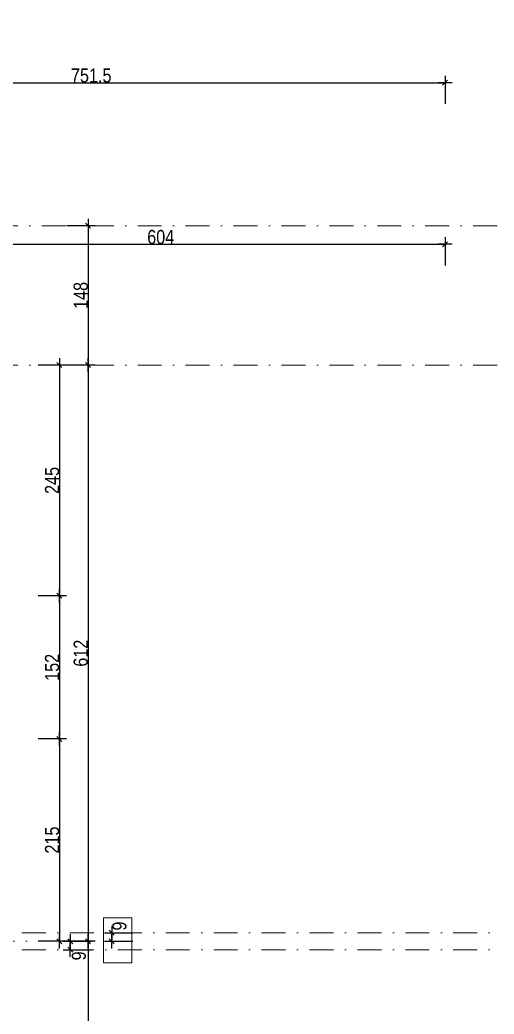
# Model space of a CAD drawing. Header units: centimetres. Extents: x -14085 to 643619, y -47998 to 35592.
# Drawn here: x 62205 to 62709, y 6816 to 7872 of the extents above; entities that cross this region are included whole.
import ezdxf

# ---------------------------------------------------------------- set-up
doc = ezdxf.new("R2010")
doc.units = ezdxf.units.CM
doc.header["$PDMODE"] = 1
doc.header["$PDSIZE"] = -2
doc.linetypes.add('TIRETPTX2', pattern=[50.8, 25.4, -12.7, 0, -12.7])
doc.layers.add('01_cote_gen', color=4, linetype='Continuous')
doc.layers.add('AA_COTES', color=2, linetype='Continuous')
doc.layers.add('01_tram_axes', color=2, linetype='TIRETPTX2', lineweight=9)
doc.styles.add('STYLE2', font='ARIALN.TTF')
doc.dimstyles.new('JB50', dxfattribs={"dimscale": 0.1, "dimtxt": 150, "dimasz": 15, "dimexe": 0.1, "dimexo": 0.1, "dimgap": 0.09, "dimtad": 1, "dimdec": 1, "dimdsep": 46, "dimtxsty": 'STYLE2', "dimblk1": 'BOND_G', "dimblk2": 'BOND_D', "dimsah": 1, "dimcen": 1.5, "dimdle": 0.01, "dimse1": 1, "dimse2": 1, "dimclrd": 4, "dimclre": 2, "dimclrt": 6, "dimazin": 2, "dimtfac": 2.333333, "dimtdec": 1, "dimtix": 1, "dimtmove": 2, "dimatfit": 3, "dimldrblk": 'BOND_G', "dimfxl": 1, "dimtolj": 1, "dimtzin": 0, "dimarcsym": 0})

# ---------------------------------------------------------------- blocks, each defined once
blk = doc.blocks.new('BOND_G')
at = {"layer": 'AA_COTES', "color": 0}
for p, q in [((0, -5), (0, 15)), ((5, 0), (-5, 0)), ((1.77, 1.77), (-1.77, -1.77))]:
    blk.add_line(p, q, dxfattribs=at)
blk = doc.blocks.new('BOND_D')
at = {"layer": 'AA_COTES', "color": 0}
for p, q in [((5, 0), (-5, 0)), ((-1.77, -1.77), (1.77, 1.77)), ((0, 5), (0, -15))]:
    blk.add_line(p, q, dxfattribs=at)
blk = doc.blocks.new('*D1948')
at = {"layer": '01_cote_gen', "color": 4, "lineweight": -2, "transparency": 16777216}
blk.add_line((62277.3, 7651.5), (62277.3, 7506.5), dxfattribs=at)
at = {"layer": 'Defpoints', "color": 0, "lineweight": 0, "transparency": 16777216}
for p in [(62207.4, 7653), (62254.8, 7505), (62277.3, 7505)]:
    blk.add_point(p, dxfattribs=at)
at = {"layer": '01_cote_gen', "color": 4, "lineweight": -2, "transparency": 16777216, "xscale": 1.5, "yscale": 1.5, "zscale": 1.5}
for name, p, rotation in [('BOND_G', (62277.3, 7653), 90), ('BOND_D', (62277.3, 7505), 270)]:
    blk.add_blockref(name, p, dxfattribs=dict(at, rotation=rotation))
at = {"layer": '01_cote_gen', "color": 6, "lineweight": 0, "transparency": 16777216, "insert": (62269.6, 7579), "char_height": 15, "attachment_point": 5, "rotation": 90, "style": 'STYLE2'}
blk.add_mtext('\\A1;148', dxfattribs=at)
blk = doc.blocks.new('*D1949')
at = {"layer": '01_cote_gen', "color": 4, "lineweight": -2, "transparency": 16777216}
blk.add_line((62277.3, 7503.5), (62277.3, 6894.5), dxfattribs=at)
at = {"layer": 'Defpoints', "color": 0, "lineweight": 0, "transparency": 16777216}
for p in [(62269.7, 7505), (62256.8, 6893), (62277.3, 6893)]:
    blk.add_point(p, dxfattribs=at)
at = {"layer": '01_cote_gen', "color": 4, "lineweight": -2, "transparency": 16777216, "xscale": 1.5, "yscale": 1.5, "zscale": 1.5}
for name, p, rotation in [('BOND_G', (62277.3, 7505), 90), ('BOND_D', (62277.3, 6893), 270)]:
    blk.add_blockref(name, p, dxfattribs=dict(at, rotation=rotation))
at = {"layer": '01_cote_gen', "color": 6, "lineweight": 0, "transparency": 16777216, "insert": (62269.6, 7199), "char_height": 15, "attachment_point": 5, "rotation": 90, "style": 'STYLE2'}
blk.add_mtext('\\A1;612', dxfattribs=at)
blk = doc.blocks.new('*D1950')
at = {"layer": '01_cote_gen', "color": 4, "lineweight": -2, "transparency": 16777216}
blk.add_line((62246.9, 7503.5), (62246.9, 7261.5), dxfattribs=at)
at = {"layer": 'Defpoints', "color": 0, "lineweight": 0, "transparency": 16777216}
for p in [(62237.8, 7505), (62174.6, 7260), (62246.9, 7260)]:
    blk.add_point(p, dxfattribs=at)
at = {"layer": '01_cote_gen', "color": 4, "lineweight": -2, "transparency": 16777216, "xscale": 1.5, "yscale": 1.5, "zscale": 1.5}
for name, p, rotation in [('BOND_G', (62246.9, 7505), 90), ('BOND_D', (62246.9, 7260), 270)]:
    blk.add_blockref(name, p, dxfattribs=dict(at, rotation=rotation))
at = {"layer": '01_cote_gen', "color": 6, "lineweight": 0, "transparency": 16777216, "insert": (62239.2, 7382.5), "char_height": 15, "attachment_point": 5, "rotation": 90, "style": 'STYLE2'}
blk.add_mtext('\\A1;245', dxfattribs=at)
blk = doc.blocks.new('*D1951')
at = {"layer": '01_cote_gen', "color": 4, "lineweight": -2, "transparency": 16777216}
blk.add_line((62246.9, 7258.5), (62246.9, 7109.5), dxfattribs=at)
at = {"layer": 'Defpoints', "color": 0, "lineweight": 0, "transparency": 16777216}
for p in [(62224.4, 7260), (62222.1, 7108), (62246.9, 7108)]:
    blk.add_point(p, dxfattribs=at)
at = {"layer": '01_cote_gen', "color": 4, "lineweight": -2, "transparency": 16777216, "xscale": 1.5, "yscale": 1.5, "zscale": 1.5}
for name, p, rotation in [('BOND_G', (62246.9, 7260), 90), ('BOND_D', (62246.9, 7108), 270)]:
    blk.add_blockref(name, p, dxfattribs=dict(at, rotation=rotation))
at = {"layer": '01_cote_gen', "color": 6, "lineweight": 0, "transparency": 16777216, "insert": (62239.2, 7184), "char_height": 15, "attachment_point": 5, "rotation": 90, "style": 'STYLE2'}
blk.add_mtext('\\A1;152', dxfattribs=at)
blk = doc.blocks.new('*D1952')
at = {"layer": '01_cote_gen', "color": 4, "lineweight": -2, "transparency": 16777216}
blk.add_line((62246.9, 7106.5), (62246.9, 6894.5), dxfattribs=at)
at = {"layer": 'Defpoints', "color": 0, "lineweight": 0, "transparency": 16777216}
for p in [(62239.4, 7108), (62229.6, 6893), (62246.9, 6893)]:
    blk.add_point(p, dxfattribs=at)
at = {"layer": '01_cote_gen', "color": 4, "lineweight": -2, "transparency": 16777216, "xscale": 1.5, "yscale": 1.5, "zscale": 1.5}
for name, p, rotation in [('BOND_G', (62246.9, 7108), 90), ('BOND_D', (62246.9, 6893), 270)]:
    blk.add_blockref(name, p, dxfattribs=dict(at, rotation=rotation))
at = {"layer": '01_cote_gen', "color": 6, "lineweight": 0, "transparency": 16777216, "insert": (62239.2, 7000.5), "char_height": 15, "attachment_point": 5, "rotation": 90, "style": 'STYLE2'}
blk.add_mtext('\\A1;215', dxfattribs=at)
blk = doc.blocks.new('*D1953')
at = {"layer": '01_cote_gen', "color": 4, "lineweight": -2, "transparency": 16777216}
blk.add_line((62302.4, 6894.5), (62302.4, 6900.5), dxfattribs=at)
at = {"layer": 'Defpoints', "color": 0, "lineweight": 0, "transparency": 16777216}
for p in [(62302.4, 6902), (62310.4, 6902), (62321.6, 6893)]:
    blk.add_point(p, dxfattribs=at)
at = {"layer": '01_cote_gen', "color": 4, "lineweight": -2, "transparency": 16777216, "xscale": 1.5, "yscale": 1.5, "zscale": 1.5}
for name, p, rotation in [('BOND_D', (62302.4, 6902), 90), ('BOND_G', (62302.4, 6893), 270)]:
    blk.add_blockref(name, p, dxfattribs=dict(at, rotation=rotation))
at = {"layer": '01_cote_gen', "color": 6, "lineweight": 0, "transparency": 16777216, "insert": (62310.7, 6909.2), "char_height": 15, "attachment_point": 5, "rotation": 90, "style": 'STYLE2'}
blk.add_mtext('\\A1;9', dxfattribs=at)
blk = doc.blocks.new('*D1954')
at = {"layer": '01_cote_gen', "color": 4, "lineweight": -2, "transparency": 16777216}
blk.add_line((62258.4, 6885.5), (62258.4, 6891.5), dxfattribs=at)
at = {"layer": 'Defpoints', "color": 0, "lineweight": 0, "transparency": 16777216}
for p in [(62258.4, 6893), (62301.8, 6893), (62301.8, 6884)]:
    blk.add_point(p, dxfattribs=at)
at = {"layer": '01_cote_gen', "color": 4, "lineweight": -2, "transparency": 16777216, "xscale": 1.5, "yscale": 1.5, "zscale": 1.5}
for name, p, rotation in [('BOND_D', (62258.4, 6893), 90), ('BOND_G', (62258.4, 6884), 270)]:
    blk.add_blockref(name, p, dxfattribs=dict(at, rotation=rotation))
at = {"layer": '01_cote_gen', "color": 6, "lineweight": 0, "transparency": 16777216, "insert": (62267.6, 6877.5), "char_height": 15, "attachment_point": 5, "rotation": 90, "style": 'STYLE2'}
blk.add_mtext('\\A1;9', dxfattribs=at)
blk = doc.blocks.new('*D1955')
at = {"layer": '01_cote_gen', "color": 4, "lineweight": -2, "transparency": 16777216}
blk.add_line((62277.3, 6891.5), (62277.3, 6292.5), dxfattribs=at)
at = {"layer": 'Defpoints', "color": 0, "lineweight": 0, "transparency": 16777216}
for p in [(62272.3, 6893), (62222.1, 6291), (62277.3, 6291)]:
    blk.add_point(p, dxfattribs=at)
at = {"layer": '01_cote_gen', "color": 4, "lineweight": -2, "transparency": 16777216, "xscale": 1.5, "yscale": 1.5, "zscale": 1.5}
for name, p, rotation in [('BOND_G', (62277.3, 6893), 90), ('BOND_D', (62277.3, 6291), 270)]:
    blk.add_blockref(name, p, dxfattribs=dict(at, rotation=rotation))
at = {"layer": '01_cote_gen', "color": 6, "lineweight": 0, "transparency": 16777216, "insert": (62269.6, 6592), "char_height": 15, "attachment_point": 5, "rotation": 90, "style": 'STYLE2'}
blk.add_mtext('\\A1;602', dxfattribs=at)
blk = doc.blocks.new('*D1966')
at = {"layer": '01_cote_gen', "color": 4, "lineweight": -2, "transparency": 16777216}
blk.add_line((61906.5, 7804.9), (62655, 7804.9), dxfattribs=at)
at = {"layer": 'Defpoints', "color": 0, "lineweight": 0, "transparency": 16777216}
for p in [(61905, 7871.7), (62656.5, 7804.9), (62656.5, 7767.2)]:
    blk.add_point(p, dxfattribs=at)
at = {"layer": '01_cote_gen', "color": 4, "lineweight": -2, "transparency": 16777216, "xscale": 1.5, "yscale": 1.5, "zscale": 1.5, "rotation": 180}
blk.add_blockref('BOND_G', (61905, 7804.9), dxfattribs=at)
at = {"layer": '01_cote_gen', "color": 4, "lineweight": -2, "transparency": 16777216, "xscale": 1.5, "yscale": 1.5, "zscale": 1.5}
blk.add_blockref('BOND_D', (62656.5, 7804.9), dxfattribs=at)
at = {"layer": '01_cote_gen', "color": 6, "lineweight": 0, "transparency": 16777216, "insert": (62280.7, 7812.6), "char_height": 15, "attachment_point": 5, "style": 'STYLE2'}
blk.add_mtext('\\A1;751.5', dxfattribs=at)
blk = doc.blocks.new('*D1973')
at = {"layer": '01_cote_gen', "color": 4, "lineweight": -2, "transparency": 16777216}
blk.add_line((62054, 7633.3), (62655, 7633.3), dxfattribs=at)
at = {"layer": 'Defpoints', "color": 0, "lineweight": 0, "transparency": 16777216}
for p in [(62052.5, 7732.9), (62656.5, 7633.3), (62656.5, 7615.7)]:
    blk.add_point(p, dxfattribs=at)
at = {"layer": '01_cote_gen', "color": 4, "lineweight": -2, "transparency": 16777216, "xscale": 1.5, "yscale": 1.5, "zscale": 1.5, "rotation": 180}
blk.add_blockref('BOND_G', (62052.5, 7633.3), dxfattribs=at)
at = {"layer": '01_cote_gen', "color": 4, "lineweight": -2, "transparency": 16777216, "xscale": 1.5, "yscale": 1.5, "zscale": 1.5}
blk.add_blockref('BOND_D', (62656.5, 7633.3), dxfattribs=at)
at = {"layer": '01_cote_gen', "color": 6, "lineweight": 0, "transparency": 16777216, "insert": (62354.5, 7641), "char_height": 15, "attachment_point": 5, "style": 'STYLE2'}
blk.add_mtext('\\A1;604', dxfattribs=at)

msp = doc.modelspace()

# ---------------------------------------------------------------- linework, layer by layer
at = {"layer": '01_cote_gen', "lineweight": 0}
msp.add_lwpolyline([(62323.7, 6917.74), (62323.7, 6870.11), (62293.83, 6870.11), (62293.83, 6917.74)], close=True, dxfattribs=at)
at = {"layer": '01_tram_axes'}
for p, q in [((60446.77, 7653), (63932.14, 7653)), ((60446.77, 7505), (63932.14, 7505)), ((63963.12, 6902), (60446.77, 6902)), ((61613.81, 6893), (62225.69, 6893)), ((63963.12, 6884), (60446.77, 6884))]:
    msp.add_line(p, q, dxfattribs=at)

# ---------------------------------------------------------------- dimensions: what is measured, and where the dimension line sits
at = {"layer": '01_cote_gen', "lineweight": 0}
for base, p1, p2, picture, middle in [((62656.49, 7804.95), (61904.99, 7871.71), (62656.49, 7767.23), '*D1966', (62280.74, 7812.61)), ((62656.49, 7633.32), (62052.49, 7732.88), (62656.49, 7615.73), '*D1973', (62354.49, 7640.98))]:
    dim = msp.add_linear_dim(base=base, p1=p1, p2=p2, dimstyle='JB50', dxfattribs=at)
    dim.commit()
    dim.dimension.update_dxf_attribs({"geometry": picture, "text_midpoint": middle})
for base, p1, p2, picture, middle in [((62277.31, 7505), (62207.39, 7653), (62254.81, 7505), '*D1948', (62269.64, 7579)), ((62246.88, 7260), (62237.84, 7505), (62174.58, 7260), '*D1950', (62239.22, 7382.5)), ((62277.31, 6893), (62269.69, 7505), (62256.85, 6893), '*D1949', (62269.64, 7199)), ((62246.88, 7107.98), (62224.38, 7260), (62222.05, 7107.98), '*D1951', (62239.22, 7183.99)), ((62246.88, 6893), (62239.38, 7107.98), (62229.62, 6893), '*D1952', (62239.22, 7000.49)), ((62277.31, 6291), (62272.29, 6893), (62222.05, 6291), '*D1955', (62269.64, 6592))]:
    dim = msp.add_linear_dim(base=base, p1=p1, p2=p2, angle=270, dimstyle='JB50', dxfattribs=at)
    dim.commit()
    dim.dimension.update_dxf_attribs({"geometry": picture, "text_midpoint": middle})
for base, p1, p2, picture, middle in [((62302.44, 6902), (62321.55, 6893), (62310.4, 6902), '*D1953', (62310.68, 6909.22)), ((62258.44, 6893), (62301.82, 6884), (62301.82, 6893), '*D1954', (62267.56, 6877.52))]:
    dim = msp.add_linear_dim(base=base, p1=p1, p2=p2, angle=270, dimstyle='JB50', dxfattribs=at)
    dim.commit()
    dim.dimension.update_dxf_attribs({"geometry": picture, "text_midpoint": middle, "dimtype": 160})

doc.saveas('drawing.dxf')
